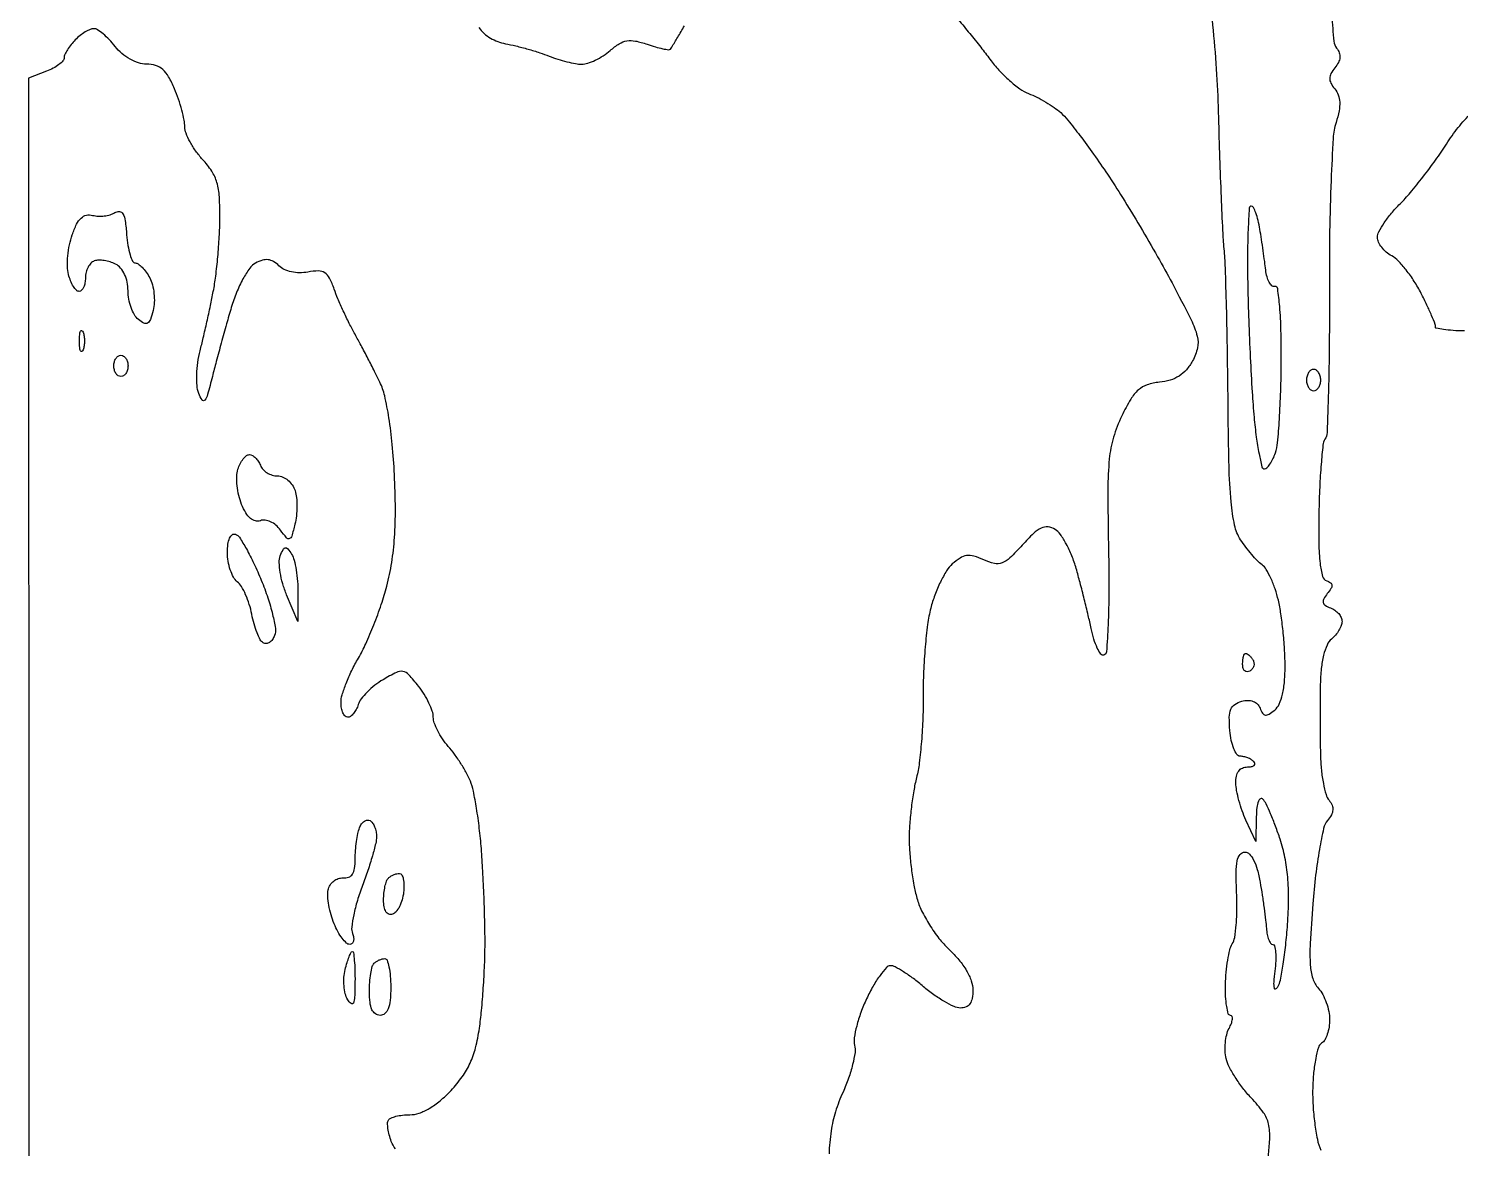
# Model space of a CAD drawing. Extents: x 0 to 102, y 0 to 135.
# Drawn here: x 0 to 17.06, y 67.36 to 80.71 of the extents above; entities that cross this region are included whole.
import ezdxf

# ---------------------------------------------------------------- set-up
doc = ezdxf.new("R2010")
doc.units = 0
doc.header["$MEASUREMENT"] = 0

msp = doc.modelspace()

# ---------------------------------------------------------------- linework, layer by layer
for points in [[(14.757489, 67.093865, 0.008437), (14.788967, 67.47997, 0.069544), (14.775897, 67.655336, 0.105532), (14.715375, 67.789584, 0.03033), (14.568697, 67.965695, -0.025071), (14.469889, 68.081825, -0.022044), (14.378602, 68.212223, -0.022644), (14.306737, 68.33733, -0.059863), (14.270759, 68.433928, -0.047741), (14.258002, 68.523448, -0.035094), (14.26041, 68.623707, -0.035784), (14.276371, 68.719137, -0.063622), (14.30472, 68.793478, 0.031797), (14.331932, 68.853154, 0.064234), (14.343991, 68.903307, 0.116377), (14.339888, 68.936211, 0.313582), (14.321527, 68.948971, -0.336882), (14.295909, 68.968423, -0.027292), (14.276554, 69.05625, -0.028009), (14.263965, 69.174194, -0.017106), (14.261708, 69.31422, -0.018063), (14.269779, 69.462951, -0.019157), (14.288516, 69.6078, -0.019154), (14.314106, 69.730718, -0.078361), (14.34369, 69.800699, 0.101095), (14.371632, 69.876105, 0.017159), (14.389941, 70.029192, 0.018129), (14.398868, 70.213223, 0.01526), (14.395296, 70.40835, -0.010656), (14.388548, 70.653552, -0.050913), (14.40189, 70.792774, -0.116259), (14.435842, 70.867049, -0.231657), (14.492525, 70.8948, -0.205148), (14.547482, 70.871261, -0.073052), (14.597849, 70.800047, -0.05083), (14.641382, 70.687197, -0.024285), (14.675047, 70.53525, -0.004592), (14.69956, 70.383635, -0.004072), (14.722336, 70.225403, -0.00409), (14.740516, 70.082617, -0.012484), (14.749636, 69.98535, 0.031142), (14.759227, 69.912439, 0.046734), (14.777349, 69.850915, 0.057989), (14.800522, 69.808061, 0.244518), (14.825632, 69.795, -0.354197), (14.847946, 69.776925, -0.033111), (14.858759, 69.701808, -0.03099), (14.860276, 69.599383, -0.018428), (14.850034, 69.47775, 0.010904), (14.836818, 69.344763, 0.064924), (14.840466, 69.275241, 0.470274), (14.858852, 69.264968, 0.170556), (14.885082, 69.2874, 0.082349), (14.916155, 69.369672, 0.010248), (14.949796, 69.558517, 0.011855), (14.980057, 69.78628, 0.009563), (15.002061, 70.032151, 0.015233), (15.014137, 70.336402, 0.02394), (15.004026, 70.597754, 0.027114), (14.97106, 70.830415, 0.031153), (14.913987, 71.047351, 0.009706), (14.858273, 71.205377, 0.011673), (14.799584, 71.351587, 0.010415), (14.744996, 71.471916, 0.073402), (14.709155, 71.52507, 0.343512), (14.680085, 71.530037, 0.180861), (14.654478, 71.500865, 0.063313), (14.636411, 71.42577, 0.021529), (14.628929, 71.31357), (14.622058, 71.0217), (14.505845, 71.2755, -0.023166), (14.461067, 71.386617, -0.018205), (14.422648, 71.510662, -0.018554), (14.395379, 71.62881, -0.042447), (14.385816, 71.71965, -0.055306), (14.393203, 71.801092, -0.106278), (14.419378, 71.86087, -0.130194), (14.463438, 71.897042, -0.107524), (14.523, 71.91, 0.043758), (14.572863, 71.914372, 0.128401), (14.603943, 71.928638, 0.258059), (14.612275, 71.949501, 0.166583), (14.60055, 71.97345, 0.064082), (14.569063, 71.997757, 0.039128), (14.526745, 72.018262, 0.038656), (14.480841, 72.032246, 0.054664), (14.4384, 72.0369, -0.245587), (14.398656, 72.057674, -0.055536), (14.361173, 72.126852, -0.045325), (14.331098, 72.225824, -0.030263), (14.314101, 72.343119, -0.022806), (14.308048, 72.50317, -0.094998), (14.326879, 72.597405, -0.14763), (14.374022, 72.655727, -0.085728), (14.456687, 72.69332, -0.063335), (14.529327, 72.702764, -0.092403), (14.592648, 72.691143, -0.105166), (14.641758, 72.659293, -0.105255), (14.673637, 72.610223, 0.052093), (14.704274, 72.549984, 0.22036), (14.737657, 72.528942, 0.175322), (14.780839, 72.53853, 0.031792), (14.848301, 72.587631, 0.115875), (14.90267, 72.659544, 0.047643), (14.941524, 72.776237, 0.037521), (14.965239, 72.931883, 0.020214), (14.972182, 73.125909, 0.014556), (14.965743, 73.316535, 0.01015), (14.947864, 73.531013, 0.010249), (14.9223, 73.736174, 0.020842), (14.892232, 73.895835, 0.024686), (14.85381, 74.030882, 0.026208), (14.802895, 74.158747, 0.027021), (14.74771, 74.26337, 0.098252), (14.697543, 74.318835, -0.041265), (14.643213, 74.36669, -0.015157), (14.574518, 74.44255, -0.014905), (14.504125, 74.530357, -0.017318), (14.442689, 74.618012, -0.092245), (14.370871, 74.791386, -0.029571), (14.329148, 75.068156, -0.017055), (14.304591, 75.503144, -0.003553), (14.292982, 76.267712, 0.001996), (14.286003, 76.84595, 0.002334), (14.274626, 77.394698, 0.002061), (14.260929, 77.858537, 0.014234), (14.246796, 78.0858, -0.010353), (14.231576, 78.303277, -0.001935), (14.213476, 78.702587, -0.002071), (14.196059, 79.169534, -0.001892), (14.181923, 79.6509, 0.008844), (14.159713, 80.163967, 0.008154), (14.118988, 80.690049, 0.008418), (14.066257, 81.165739, 0.020731)], [(4.37035, 67.357889, -0.068011), (4.321807, 67.44735, -0.025926), (4.297015, 67.524877, -0.03057), (4.281973, 67.600423, -0.031901), (4.277379, 67.66445, -0.135828), (4.287226, 67.70115, -0.163998), (4.315568, 67.725686, -0.036165), (4.377551, 67.745962, -0.033949), (4.456182, 67.759943, -0.027032), (4.542254, 67.7646, 0.085054), (4.652148, 67.78343, 0.048542), (4.774559, 67.840523, 0.041516), (4.903582, 67.931934, 0.028827), (5.033521, 68.0547, 0.033808), (5.16759, 68.217624, 0.048104), (5.261473, 68.379776, 0.04539), (5.326218, 68.563997, 0.026121), (5.371838, 68.79495, 0.012641), (5.39683, 69.006645, 0.006391), (5.418149, 69.274401, 0.006343), (5.433129, 69.551642, 0.009391), (5.438609, 69.795, 0.006802), (5.436108, 70.048223, 0.003763), (5.426522, 70.357326, 0.003751), (5.412099, 70.670435, 0.006029), (5.394583, 70.9371, 0.010315), (5.370699, 71.179333, 0.010693), (5.337068, 71.417469, 0.010452), (5.299289, 71.62208, 0.044702), (5.263495, 71.7408, 0.03008), (5.21821, 71.836416, 0.015721), (5.151127, 71.94989, 0.01558), (5.07477, 72.062343, 0.022978), (5.000342, 72.155595, -0.031527), (4.932167, 72.244072, -0.030141), (4.874529, 72.34172, -0.031547), (4.834403, 72.434072, -0.086921), (4.8222, 72.503736, 0.083303), (4.810303, 72.574651, 0.028258), (4.770511, 72.671745, 0.027192), (4.713584, 72.775997, 0.028091), (4.646239, 72.87228, 0.018625), (4.529746, 73.009534, 0.163473), (4.460966, 73.04762, 0.161992), (4.382835, 73.036644, 0.018203), (4.22313, 72.949985, 0.032785), (4.125017, 72.882989, 0.030976), (4.034514, 72.802551, 0.03246), (3.963535, 72.721194, 0.086502), (3.92809, 72.653095, -0.044512), (3.903932, 72.595361, -0.053438), (3.87109, 72.546526, -0.062233), (3.834996, 72.513057, -0.157117), (3.801299, 72.5022, -0.207691), (3.771136, 72.515294, -0.082367), (3.745577, 72.55369, -0.062776), (3.728191, 72.610381, -0.043071), (3.7224, 72.677485, -0.073465), (3.735778, 72.768046, -0.019998), (3.783236, 72.905111, -0.019779), (3.850229, 73.058048, -0.019397), (3.929501, 73.206235, 0.025958), (4.018315, 73.377628, 0.012657), (4.114468, 73.604496, 0.012519), (4.20281, 73.846115, 0.017689), (4.268354, 74.065663, 0.025128), (4.326481, 74.345935, 0.021484), (4.35998, 74.645695, 0.018533), (4.370664, 74.987278, 0.010889), (4.359394, 75.395944, 0.011374), (4.3337, 75.751719, 0.015503), (4.293337, 76.070757, 0.016818), (4.242855, 76.33257, 0.056249), (4.185204, 76.497381, 0.004917), (4.122421, 76.624516, 0.002708), (4.043265, 76.778829, 0.002699), (3.96128, 76.934492, 0.004324), (3.889446, 77.066356, -0.011094), (3.821016, 77.196121, -0.007788), (3.749549, 77.345014, -0.007863), (3.68556, 77.489775, -0.016265), (3.641085, 77.605141, 0.032314), (3.585875, 77.735713, 0.133362), (3.529216, 77.79905, 0.148726), (3.451962, 77.821311, 0.043564), (3.327681, 77.808614, -0.048469), (3.228023, 77.799417, -0.051908), (3.130797, 77.810014, -0.056354), (3.045786, 77.838647, -0.087203), (2.982503, 77.883011, 0.060891), (2.918555, 77.933029, 0.106638), (2.855237, 77.954693, 0.101361), (2.786364, 77.948835, 0.051175), (2.705397, 77.915635, 0.114676), (2.634916, 77.853849, 0.030223), (2.554436, 77.726125, 0.0288), (2.477452, 77.56439, 0.024964), (2.415368, 77.387053, 0.002927), (2.358375, 77.189583, 0.001936), (2.295111, 76.962104, 0.001948), (2.235341, 76.740535, 0.003781), (2.189625, 76.563, -0.006225), (2.133167, 76.3481, -0.103403), (2.099514, 76.282733, -0.505788), (2.066784, 76.28428, -0.056665), (2.026796, 76.362266, -0.071432), (2.006479, 76.453995, -0.026993), (2.003666, 76.58561, -0.026076), (2.016033, 76.73122, -0.02883), (2.043348, 76.869866, 0.005442), (2.080941, 77.022639, 0.00287), (2.12446, 77.213088, 0.002854), (2.166788, 77.408599, 0.004399), (2.200938, 77.5782, 0.01664), (2.229392, 77.758388, 0.008234), (2.2541, 77.988684, 0.008161), (2.27191, 78.228633, 0.011827), (2.279157, 78.440991, 0.017098), (2.272906, 78.704333, 0.056294), (2.243481, 78.875343, 0.072669), (2.181558, 79.011096, 0.043622), (2.0727, 79.151295, -0.031275), (1.991759, 79.250394, -0.030767), (1.923328, 79.359342, -0.032299), (1.875612, 79.462096, -0.092807), (1.8612, 79.539071, 0.05008), (1.853066, 79.620078, 0.016039), (1.825191, 79.737944, 0.015823), (1.785541, 79.867987, 0.017049), (1.738617, 79.992017, 0.030571), (1.668391, 80.13487, 0.082545), (1.597299, 80.222292, 0.10651), (1.513552, 80.26926, 0.074864), (1.406357, 80.2854, -0.077299), (1.310881, 80.300249, -0.050984), (1.208817, 80.344665, -0.04822), (1.111582, 80.412437, -0.049843), (1.030315, 80.4969, 0.023584), (0.960201, 80.577869, 0.028861), (0.887106, 80.646272, 0.029551), (0.820643, 80.69529, 0.1451), (0.776417, 80.7084, 0.103494), (0.733761, 80.699475, 0.032537), (0.675546, 80.669348, 0.030933), (0.613272, 80.626335, 0.029782), (0.555943, 80.575457, 0.027553), (0.505062, 80.518637, 0.029628), (0.462052, 80.457875, 0.030983), (0.43177, 80.401751, 0.108635), (0.423, 80.361863, -0.186152), (0.408944, 80.325417, -0.045976), (0.360872, 80.281282, -0.040771), (0.29247, 80.237503, -0.031141), (0.2115, 80.2008), (0, 80.120388), (0.003584, 68.041644, 0.000364), (0.009944, 61.841464, 0.001792)], [(5.363929, 80.72139, 0.092748), (5.503967, 80.596575, 0.090838), (5.680666, 80.529695, -0.014573), (5.806595, 80.502881, -0.009382), (5.950941, 80.464836, -0.00943), (6.090875, 80.422265, -0.017469), (6.202457, 80.381645, 0.019076), (6.304694, 80.344799, 0.016292), (6.414938, 80.313672, 0.016598), (6.5171, 80.29196, 0.044083), (6.591363, 80.2854, 0.079461), (6.662393, 80.29676, 0.032813), (6.752983, 80.333235, 0.031428), (6.846904, 80.385921, 0.035114), (6.929869, 80.448242, -0.038405), (7.038701, 80.52888, -0.098459), (7.129864, 80.563675, -0.093638), (7.230205, 80.561829, -0.032586), (7.370132, 80.523061, 0.01317), (7.468751, 80.491569, 0.020072), (7.555984, 80.46998, 0.015445), (7.626869, 80.457696, 0.260704), (7.648238, 80.465969, 0.037764), (7.66508, 80.489766, 0.00091), (7.734445, 80.605857, 0.001985), (7.815035, 80.742526, 0.001347)], [(11.079618, 80.812537, -0.005303), (11.214102, 80.652131, -0.005289), (11.346658, 80.487045, -0.008566), (11.455444, 80.343595, 0.028597), (11.562257, 80.213881, 0.024924), (11.68796, 80.090789, 0.025712), (11.813099, 79.990901, 0.06482), (11.915608, 79.935857, -0.026046), (12.013025, 79.89289, -0.017088), (12.12058, 79.833901, -0.017204), (12.221648, 79.769087, -0.031405), (12.298576, 79.708462, -0.041052), (12.383206, 79.619156, -0.006978), (12.527574, 79.434101, -0.007578), (12.691221, 79.211249, -0.006684), (12.855167, 78.9741, -0.008969), (13.034285, 78.696836, -0.004843), (13.245359, 78.349414, -0.004821), (13.453585, 77.991261, -0.007569), (13.624859, 77.67911, -0.005283), (13.851942, 77.238779, -0.052176), (13.925507, 77.04411, -0.118854), (13.92838, 76.903665, -0.073457), (13.869484, 76.74851, -0.051951), (13.79598, 76.644069, -0.070549), (13.708877, 76.568766, -0.069656), (13.603372, 76.520006, -0.049127), (13.475048, 76.494573, 0.055902), (13.328937, 76.463557, 0.102451), (13.224037, 76.402791, 0.076716), (13.133245, 76.292432, 0.021117), (13.026501, 76.093777, 0.041225), (12.928044, 75.838751, 0.046958), (12.878063, 75.581891, 0.025327), (12.860515, 75.214248, 0.004011), (12.868443, 74.491663, -0.005508), (12.872377, 73.998606, -0.010526), (12.862839, 73.602696, -0.004926), (12.845258, 73.283318, -0.321164), (12.81203, 73.242759, -0.314399), (12.776733, 73.255496, -0.042889), (12.734877, 73.327009, -0.036788), (12.6943, 73.431542, -0.022513), (12.661343, 73.5597, 0.006112), (12.626487, 73.716372, 0.00325), (12.57971, 73.909496, 0.003234), (12.529339, 74.106265, 0.00502), (12.483084, 74.275294, 0.02639), (12.431426, 74.426147, 0.028057), (12.365056, 74.567569, 0.029158), (12.294524, 74.681791, 0.102771), (12.231968, 74.740594, 0.108678), (12.147768, 74.769732, 0.141115), (12.067584, 74.756485, 0.080224), (11.974722, 74.692379, 0.018249), (11.841177, 74.554653, -0.016807), (11.692855, 74.400802, -0.101092), (11.599729, 74.341297, -0.148839), (11.508304, 74.334742, -0.050942), (11.381043, 74.377726, 0.035248), (11.263419, 74.421605, 0.104208), (11.177913, 74.428368, 0.110169), (11.099739, 74.399992, 0.042003), (11.007075, 74.329313, 0.070224), (10.938597, 74.247185, 0.025469), (10.865165, 74.113997, 0.024663), (10.798555, 73.958028, 0.026915), (10.7498, 73.80069, 0.02882), (10.713121, 73.608993, 0.011123), (10.68361, 73.339768, 0.01097), (10.664473, 73.045743, 0.013309), (10.659932, 72.76955, -0.01203), (10.656143, 72.496622, -0.010607), (10.639314, 72.21246, -0.010718), (10.613207, 71.956897, -0.03145), (10.580482, 71.7831, 0.020554), (10.547362, 71.62609, 0.011396), (10.519258, 71.432274, 0.011349), (10.499698, 71.234365, 0.017941), (10.49289, 71.064, 0.020157), (10.499065, 70.893702, 0.01276), (10.519314, 70.696016, 0.012813), (10.549193, 70.502533, 0.022993), (10.585015, 70.345889, 0.045889), (10.641592, 70.196716, 0.026228), (10.735153, 70.028137, 0.025968), (10.848317, 69.866582, 0.037943), (10.965243, 69.73822, -0.02939), (11.086014, 69.610105, -0.041442), (11.176425, 69.481923, -0.04818), (11.233118, 69.359976, -0.084926), (11.2518, 69.250781, -0.042281), (11.243426, 69.15193, -0.109625), (11.216567, 69.086103, -0.146759), (11.170193, 69.049092, -0.101689), (11.10375, 69.037038, -0.100518), (11.027852, 69.054296, -0.024584), (10.913149, 69.11301, -0.024198), (10.785799, 69.194754, -0.022057), (10.662796, 69.290838, 0.015476), (10.543348, 69.386702, 0.0194), (10.426666, 69.467656, 0.017899), (10.32547, 69.527216, 0.124682), (10.270262, 69.5412, 0.213035), (10.221096, 69.519256, 0.026279), (10.145552, 69.425581, 0.027332), (10.063749, 69.298368, 0.019355), (9.985622, 69.147605, 0.022249), (9.917897, 68.985123, 0.024518), (9.86731, 68.822394, 0.024929), (9.83816, 68.680434, 0.10247), (9.84266, 68.593211, -0.100654), (9.847486, 68.505791, -0.024334), (9.819395, 68.362923, -0.023993), (9.770332, 68.198978, -0.021806), (9.70441, 68.035056, 0.031249), (9.615309, 67.80082, 0.037939), (9.562877, 67.571911, 0.029998), (9.538352, 67.298153, 0.011392)], [(15.52811, 80.864834, 0.006859), (15.553153, 80.559088, 0.14606), (15.586973, 80.47575, -0.081484), (15.617815, 80.420994, -0.11008), (15.62522, 80.364826, -0.097864), (15.608079, 80.305949, -0.05363), (15.5664, 80.2431, 0.04609), (15.519, 80.173906, 0.125058), (15.503848, 80.116873, 0.127645), (15.517888, 80.060256, 0.048973), (15.563683, 79.992574, -0.083333), (15.606545, 79.91882, -0.080355), (15.623686, 79.834169, -0.060373), (15.615127, 79.728956, -0.025122), (15.579536, 79.590724, 0.060801), (15.545307, 79.403455, 0.004829), (15.520219, 78.898817, 0.006427), (15.50367, 78.289692, 0.004685), (15.500327, 77.612358, -0.003308), (15.498889, 76.953767, -0.005071), (15.488082, 76.383206, -0.001909), (15.471986, 75.894156, -0.129938), (15.448056, 75.815444, 0.111558), (15.423851, 75.745093, 0.006562), (15.402035, 75.518677, 0.009651), (15.384661, 75.245989, 0.006945), (15.375377, 74.941068, 0.007475), (15.374792, 74.575165, 0.025031), (15.389985, 74.335847, 0.034636), (15.418532, 74.181336, 0.254571), (15.467985, 74.128305, -0.074503), (15.513671, 74.10507, -0.229), (15.529903, 74.075453, -0.15528), (15.519367, 74.035361, -0.03192), (15.475803, 73.975474, 0.043237), (15.433362, 73.91427, 0.188194), (15.426982, 73.87143, 0.198871), (15.451334, 73.837088, 0.048779), (15.514572, 73.80545, -0.063446), (15.566735, 73.777416, -0.061179), (15.610924, 73.736901, -0.06617), (15.640884, 73.690607, -0.111012), (15.651, 73.645608, -0.091062), (15.642065, 73.596954, -0.04288), (15.61423, 73.539176, -0.040592), (15.573719, 73.481924, -0.045314), (15.525824, 73.434231, 0.117562), (15.472569, 73.363301, 0.041788), (15.431637, 73.242401, 0.034708), (15.403922, 73.084293, 0.021202), (15.392226, 72.895122, 0.003403), (15.389755, 72.698118, 0.002055), (15.389376, 72.464675, 0.002058), (15.390907, 72.232777, 0.003611), (15.394348, 72.040934, 0.019225), (15.405077, 71.872487, 0.021976), (15.428559, 71.71279, 0.021788), (15.460034, 71.580458, 0.104287), (15.496005, 71.512184, -0.07127), (15.531849, 71.453776, -0.12092), (15.541358, 71.397527, -0.107162), (15.523959, 71.338518, -0.048159), (15.478338, 71.271329, 0.118209), (15.431894, 71.17697, 0.011748), (15.381801, 70.928035, 0.014133), (15.336514, 70.621789, 0.010312), (15.302877, 70.279412, 0.00548), (15.271321, 69.804489, 0.03037), (15.272686, 69.548699, 0.059874), (15.302987, 69.38737, 0.107992), (15.369573, 69.271186, -0.061486), (15.420684, 69.198484, -0.036283), (15.463771, 69.101322, -0.035788), (15.493178, 68.996416, -0.050484), (15.50295, 68.899882, -0.039007), (15.495916, 68.809854, -0.04223), (15.474984, 68.724451, -0.046344), (15.444336, 68.655337, -0.127487), (15.407746, 68.617118, 0.184426), (15.369988, 68.567704, 0.023211), (15.337262, 68.43472, 0.024772), (15.312672, 68.266741, 0.018195), (15.301489, 68.078815, 0.020445), (15.305101, 67.87633, 0.017616), (15.325067, 67.664426, 0.017977), (15.356902, 67.473389, 0.047943), (15.397276, 67.341417, -0.02348)], [(17.110467, 77.105634, -0.011124), (16.973505, 77.111453, -0.019292), (16.860258, 77.123191, -0.01472), (16.773696, 77.138166, -0.43911), (16.763426, 77.1552, 0.167297), (16.762066, 77.184403, 0.005957), (16.71872, 77.289861, 0.010419), (16.662667, 77.414465, 0.007045), (16.593833, 77.554221, 0.024407), (16.511745, 77.697409, 0.024019), (16.415684, 77.832712, 0.024725), (16.32017, 77.942753, 0.078941), (16.242924, 78.001348, -0.054685), (16.178314, 78.045612, -0.05202), (16.123621, 78.103511, -0.056129), (16.08631, 78.165636, -0.107588), (16.074, 78.222184, -0.122339), (16.090697, 78.289402, -0.026341), (16.152804, 78.393106, -0.026015), (16.239576, 78.508609, -0.022275), (16.34227, 78.620886, 0.02169), (16.465166, 78.754932, 0.009766), (16.615119, 78.9407, 0.009647), (16.766108, 79.143369, 0.012978), (16.894397, 79.332894, -0.025372), (17.034703, 79.529498, -0.028559), (17.189124, 79.702865, -0.030827)]]:
    msp.add_lwpolyline(points, format="xyb")
for points in [[(1.168114, 78.252561, 0.021383), (1.183643, 78.123814, 0.033531), (1.209035, 78.015289, 0.036123), (1.239521, 77.936473, 0.290127), (1.270888, 77.9166, -0.159637), (1.306784, 77.90484, -0.042053), (1.352938, 77.864583, -0.038294), (1.400497, 77.807301, -0.031255), (1.442417, 77.73952, -0.059724), (1.474879, 77.656342, -0.0364), (1.493786, 77.552451, -0.036061), (1.49756, 77.445141, -0.052291), (1.484208, 77.351354, -0.023103), (1.451314, 77.241963, -0.171755), (1.417738, 77.200315, -0.263105), (1.374283, 77.198682, -0.053988), (1.307814, 77.242693, -0.090437), (1.260471, 77.299166, -0.042981), (1.220653, 77.385667, -0.040723), (1.193521, 77.486005, -0.045704), (1.1844, 77.585582, 0.050159), (1.174084, 77.688161, 0.059303), (1.143531, 77.780687, 0.066211), (1.096211, 77.854573, 0.098795), (1.03635, 77.902192, 0.043585), (0.971892, 77.928531, 0.037846), (0.900726, 77.94483, 0.039666), (0.83367, 77.949546, 0.083996), (0.78255, 77.940418, 0.118488), (0.742094, 77.913904, 0.067231), (0.707864, 77.866007, 0.061142), (0.684682, 77.805177, 0.060568), (0.6768, 77.74035, -0.044563), (0.671257, 77.67828, -0.064406), (0.654643, 77.625832, -0.084282), (0.630197, 77.590371, -0.202466), (0.601371, 77.5782, -0.202626), (0.568889, 77.591927, -0.053113), (0.533246, 77.637382, -0.045165), (0.500266, 77.702535, -0.033118), (0.475376, 77.779672, -0.057388), (0.462637, 77.87617, -0.027308), (0.467403, 78.001535, -0.026639), (0.486797, 78.133546, -0.034088), (0.519242, 78.252031, -0.029614), (0.571552, 78.37763, -0.089238), (0.626147, 78.452216, -0.136913), (0.688504, 78.485381, -0.118664), (0.762772, 78.483928, 0.054855), (0.828305, 78.47428, 0.040045), (0.901887, 78.477481, 0.040732), (0.972041, 78.492062, 0.067923), (1.026985, 78.51673, -0.166837), (1.082674, 78.529593, -0.249095), (1.123261, 78.502307, -0.088674), (1.150187, 78.419328, -0.014905)], [(14.568517, 78.593412, 0.397415), (14.544931, 78.571158, 0.003796), (14.531979, 78.31384, 0.009783), (14.524869, 78.006606, 0.00587), (14.527849, 77.641662, 0.003896), (14.539189, 77.232351, 0.003069), (14.557643, 76.789308, 0.003103), (14.579871, 76.377882, 0.007665), (14.602667, 76.07655, 0.010241), (14.628951, 75.841408, 0.016687), (14.661961, 75.643372, 0.010644), (14.697154, 75.485864, 0.345232), (14.726066, 75.4632, 0.198508), (14.75635, 75.475716, 0.045419), (14.792622, 75.519115, 0.040217), (14.828275, 75.580668, 0.029831), (14.857807, 75.65355, 0.058929), (14.883221, 75.774195, 0.006671), (14.904606, 76.053028, 0.008004), (14.920368, 76.386746, 0.006428), (14.926958, 76.746176, 0.007321), (14.923583, 77.11438, 0.015848), (14.90788, 77.397028, 0.011419), (14.884515, 77.608528, 0.424433), (14.849308, 77.634476, -0.236605), (14.81587, 77.644711, -0.077912), (14.783686, 77.686734, -0.057882), (14.757427, 77.752015, -0.037511), (14.741893, 77.832, 0.004189), (14.729239, 77.932521, 0.001974), (14.711298, 78.062138, 0.001956), (14.691441, 78.197735, 0.002756), (14.672601, 78.31845, 0.019852), (14.651239, 78.423809, 0.030543), (14.623683, 78.512637, 0.030906), (14.594258, 78.577884, 0.278144)], [(0.648229, 77.09175, -0.057986), (0.661455, 77.043527, -0.037979), (0.665831, 76.986, -0.037979), (0.661455, 76.928473, -0.057986), (0.648229, 76.88025, -0.174857), (0.632385, 76.862536, -0.447206), (0.618093, 76.867692, -0.078554), (0.608197, 76.910584, -0.017491), (0.605558, 76.986, -0.017491), (0.608197, 77.061416, -0.078554), (0.618093, 77.104308, -0.447206), (0.632385, 77.109464, -0.174857)], [(1.0998, 76.8168, -0.148195), (1.132063, 76.807023, -0.098894), (1.159549, 76.779523, -0.082425), (1.178081, 76.738414, -0.064853), (1.1844, 76.6899, -0.064853), (1.178081, 76.641386, -0.082425), (1.159549, 76.600277, -0.098894), (1.132063, 76.572777, -0.148195), (1.0998, 76.563, -0.148195), (1.067537, 76.572777, -0.098894), (1.040051, 76.600277, -0.082425), (1.021519, 76.641386, -0.064853), (1.0152, 76.6899, -0.064853), (1.021519, 76.738414, -0.082425), (1.040051, 76.779523, -0.098894), (1.067537, 76.807023, -0.148195)], [(15.3126, 76.6476, 0.148195), (15.280337, 76.637823, 0.098894), (15.252851, 76.610323, 0.082425), (15.234319, 76.569214, 0.064853), (15.228, 76.5207, 0.064853), (15.234319, 76.472186, 0.082425), (15.252851, 76.431077, 0.098894), (15.280337, 76.403577, 0.148195), (15.3126, 76.3938, 0.148195), (15.344863, 76.403577, 0.098894), (15.372349, 76.431077, 0.082425), (15.390881, 76.472186, 0.064853), (15.3972, 76.5207, 0.064853), (15.390881, 76.569214, 0.082425), (15.372349, 76.610323, 0.098894), (15.344863, 76.637823, 0.148195)], [(2.630956, 75.6324, -0.130906), (2.665746, 75.623133, -0.06301), (2.702858, 75.595123, -0.056045), (2.736524, 75.554036, -0.052066), (2.761206, 75.5055, 0.095047), (2.79135, 75.456982, 0.066842), (2.840967, 75.415877, 0.064592), (2.901668, 75.388085, 0.075231), (2.96435, 75.3786, -0.102778), (3.027551, 75.36547, -0.071551), (3.089773, 75.327104, -0.067977), (3.141604, 75.270301, -0.074282), (3.174438, 75.203294, -0.051397), (3.191743, 75.119908, -0.02623), (3.197039, 75.012967, -0.025754), (3.190939, 74.90108, -0.035), (3.173244, 74.801546, -0.009684), (3.134833, 74.660159, -0.231978), (3.10788, 74.630672, -0.322808), (3.074321, 74.639246, -0.016203), (3.00047, 74.733663, 0.060844), (2.946962, 74.790766, 0.06519), (2.882439, 74.831774, 0.073237), (2.817169, 74.851233, 0.128179), (2.761472, 74.845, -0.154848), (2.702223, 74.841492, -0.117786), (2.644274, 74.871852, -0.079666), (2.589082, 74.938086, -0.035771), (2.538227, 75.039653, -0.039391), (2.503976, 75.145139, -0.032253), (2.483826, 75.262011, -0.033366), (2.479456, 75.372469, -0.070156), (2.493721, 75.456963, -0.039586), (2.521042, 75.524103, -0.049598), (2.557002, 75.580865, -0.057969), (2.595713, 75.620025, -0.170461)], [(2.464441, 74.68402, -0.172015), (2.512182, 74.64678, -0.014206), (2.594366, 74.509441, -0.017698), (2.684126, 74.335093, -0.012693), (2.772435, 74.134477, -0.016901), (2.849819, 73.926039, -0.02118), (2.906665, 73.727851, -0.019929), (2.939991, 73.560989, -0.131673), (2.931191, 73.477146, -0.062622), (2.904608, 73.427485, -0.093501), (2.869275, 73.393376, -0.121506), (2.831087, 73.37989, -0.164261), (2.795674, 73.388106, -0.133041), (2.760571, 73.425584, -0.026891), (2.72183, 73.509085, -0.026631), (2.686176, 73.614073, -0.022174), (2.659327, 73.728854, 0.029635), (2.629799, 73.847105, 0.028571), (2.586211, 73.962529, 0.029798), (2.536002, 74.059496, 0.085384), (2.48685, 74.116945, -0.09623), (2.441531, 74.172281, -0.041948), (2.403477, 74.25972, -0.039466), (2.377524, 74.362324, -0.04224), (2.3688, 74.465409, -0.031993), (2.375161, 74.564721, -0.071239), (2.395334, 74.637562, -0.124578), (2.426315, 74.677458, -0.251187)], [(3.133456, 74.445629, -0.078643), (3.163671, 74.375524, -0.021983), (3.188175, 74.258275, -0.021603), (3.204524, 74.121387, -0.021184), (3.209145, 73.9827), (3.206081, 73.6443), (3.074491, 73.961554, -0.028292), (3.028247, 74.093705, -0.029503), (2.997976, 74.228406, -0.030867), (2.986017, 74.347175, -0.101609), (2.998801, 74.424483, -0.0215), (3.032666, 74.502526, -0.245415), (3.058787, 74.521857, -0.271627), (3.087648, 74.510507, -0.025441)], [(14.503907, 73.2636, -0.145859), (14.521538, 73.258345, -0.040575), (14.544553, 73.240466, -0.037297), (14.568512, 73.214988, -0.031646), (14.589887, 73.184846, -0.108373), (14.601867, 73.150727, -0.099685), (14.599006, 73.113616, -0.095498), (14.581706, 73.079225, -0.090427), (14.55258, 73.052953, -0.136093), (14.519928, 73.043456, -0.190788), (14.491857, 73.054167, -0.140899), (14.472912, 73.085117, -0.067432), (14.4666, 73.131707, -0.026751), (14.469306, 73.182246, -0.042195), (14.477559, 73.224856, -0.051652), (14.489514, 73.254887, -0.279105)], [(4.069665, 71.270021, -0.109222), (4.098704, 71.241798, -0.050719), (4.12314, 71.194941, -0.04687), (4.139762, 71.138351, -0.048116), (4.145357, 71.080157, -0.059513), (4.135633, 70.998954, -0.010373), (4.096076, 70.849543, -0.011136), (4.041843, 70.675352, -0.00978), (3.977652, 70.495975, 0.018058), (3.917117, 70.31756, 0.021891), (3.873885, 70.146265, 0.021146), (3.850333, 70.001389, 0.121918), (3.859846, 69.924925, -0.055558), (3.872836, 69.875174, -0.099569), (3.870562, 69.833166, -0.146884), (3.853886, 69.805613, -0.185812), (3.826315, 69.795, -0.194758), (3.787559, 69.810691, -0.039227), (3.737356, 69.867588, -0.03609), (3.685869, 69.947489, -0.026899), (3.640572, 70.042108, -0.029097), (3.603739, 70.148075, -0.02569), (3.577649, 70.262084, -0.02655), (3.564894, 70.367401, -0.067761), (3.5701, 70.443958, -0.087737), (3.59323, 70.502169, -0.084495), (3.635155, 70.549793, -0.087394), (3.689083, 70.579678, -0.103529), (3.746791, 70.58695, 0.107681), (3.813442, 70.595906, 0.164538), (3.8586, 70.631997, 0.109298), (3.884068, 70.701196, 0.033743), (3.8916, 70.812681, -0.018625), (3.895352, 70.913379, -0.015657), (3.90663, 71.019568, -0.015942), (3.923073, 71.115944, -0.041406), (3.942765, 71.183495, -0.060475), (3.96795, 71.231031, -0.091339), (4.001147, 71.263912, -0.120446), (4.036798, 71.277278, -0.169737)], [(4.418919, 70.641, -0.275323), (4.446185, 70.624755, -0.07043), (4.464815, 70.574576, -0.05163), (4.473009, 70.501525, -0.031603), (4.468269, 70.414874, -0.041098), (4.450212, 70.325787, -0.047014), (4.418299, 70.244973, -0.052992), (4.378246, 70.183292, -0.143908), (4.33575, 70.154024, -0.175022), (4.292661, 70.155286, -0.160813), (4.258497, 70.183753, -0.098371), (4.236832, 70.241122, -0.041269), (4.23, 70.32375, -0.025161), (4.234149, 70.406154, -0.028086), (4.246567, 70.48471, -0.029055), (4.264605, 70.549624, -0.114566), (4.2864, 70.5846, -0.056965), (4.313569, 70.606195, -0.038871), (4.348593, 70.624432, -0.039105), (4.385651, 70.636887, -0.061587)], [(3.858471, 69.7104, -0.380424), (3.871618, 69.698705, -0.007986), (3.881113, 69.604782, -0.014343), (3.887631, 69.48871, -0.008642), (3.889027, 69.35085, -0.007863), (3.884832, 69.167524, -0.08683), (3.869456, 69.096029, -0.50465), (3.842281, 69.08906, -0.090069), (3.802013, 69.136152, -0.072974), (3.773499, 69.207111, -0.037925), (3.758205, 69.301522, -0.036711), (3.757051, 69.402865, -0.046009), (3.771457, 69.495702, -0.013603), (3.794505, 69.577987, -0.021189), (3.819245, 69.647333, -0.016689), (3.842975, 69.700696, -0.287281)], [(4.2441, 69.6258, -0.317955), (4.271546, 69.606384, -0.033516), (4.293891, 69.526395, -0.031739), (4.309508, 69.417109, -0.019623), (4.3146, 69.2874, -0.020272), (4.308121, 69.12766, -0.069535), (4.285519, 69.02655, -0.128937), (4.245638, 68.97012, -0.176579), (4.1877, 68.949, -0.160198), (4.131584, 68.967453, -0.128843), (4.091468, 69.01715, -0.078075), (4.067908, 69.103274, -0.027804), (4.0608, 69.231, -0.018427), (4.064933, 69.343104, -0.022866), (4.077367, 69.44673, -0.022027), (4.095264, 69.531027, -0.13383), (4.1172, 69.5694, -0.053359), (4.143967, 69.590991, -0.038504), (4.177742, 69.609232, -0.03911), (4.212992, 69.621704, -0.065559)]]:
    msp.add_lwpolyline(points, format="xyb", close=True)

doc.saveas('drawing.dxf')
